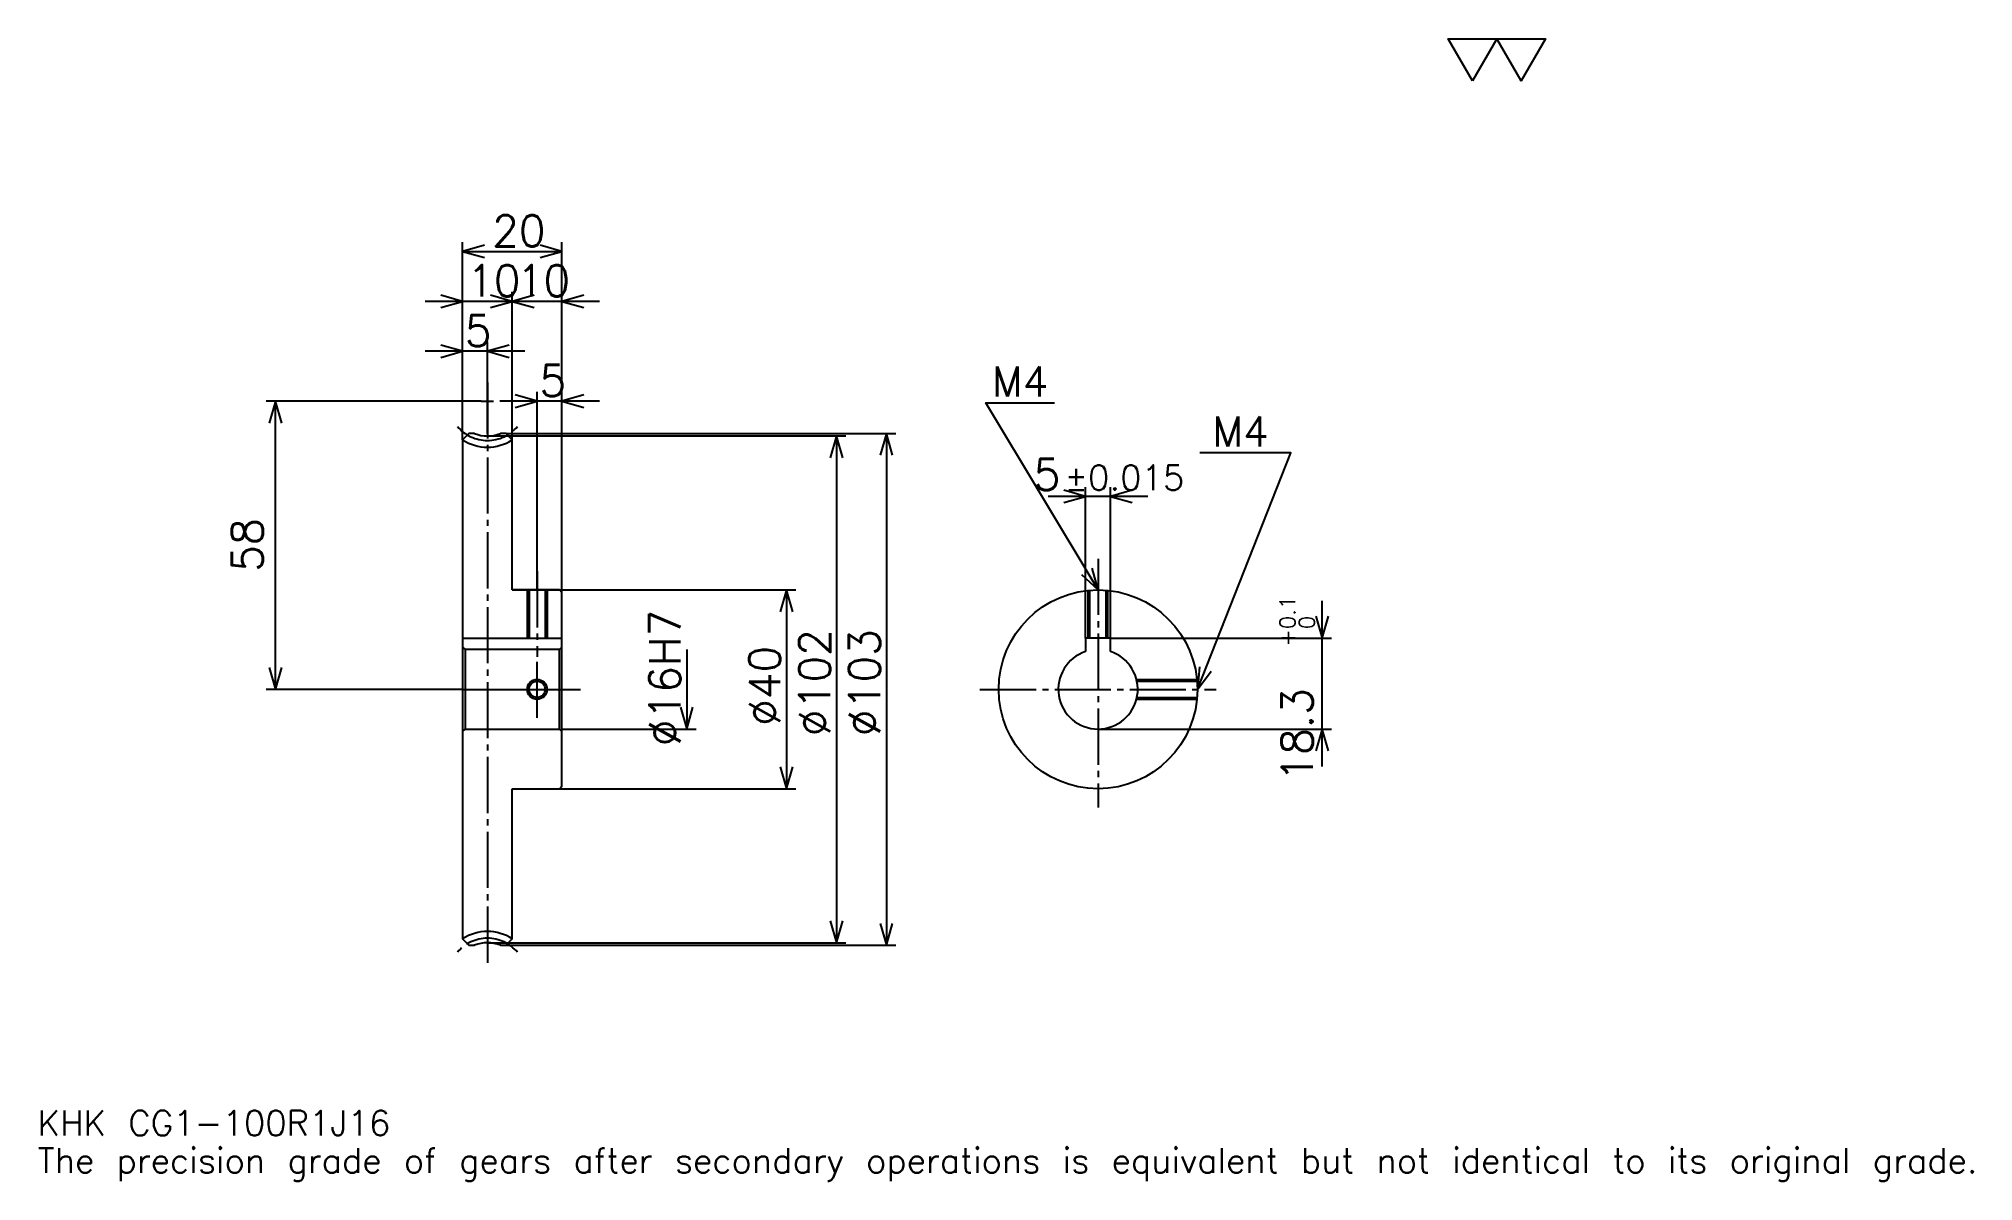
# Model space of a CAD drawing. Extents: x 13 to 402, y 5 to 235.
import ezdxf

# ---------------------------------------------------------------- set-up
doc = ezdxf.new("R2010")
doc.units = 0
doc.linetypes.add('DASHDOT', pattern=[15.073172, 11.304878, -1.256098, 1.256098, -1.256098])
doc.layers.get('0').update_dxf_attribs({"linetype": 'CONTINUOUS'})
doc.layers.add('DASHDOT', color=6, linetype='DASHDOT')
doc.styles.add('KANJI', font='TXT', dxfattribs={"bigfont": 'BIGFONT'})

msp = doc.modelspace()

# ---------------------------------------------------------------- linework, layer by layer
at = {"color": 5}
for p, q in [((98.121948, 155.128052), (98.121948, 193.658539)), ((98.121948, 191.774384), (118.121948, 191.774384)), ((118.121948, 155.128052), (118.121948, 193.658539)), ((108.121948, 155.128052), (108.121948, 183.609772)), ((115.658531, 181.725616), (90.585365, 181.725616)), ((125.658531, 181.725616), (100.585365, 181.725616)), ((110.658531, 171.676834), (90.585365, 171.676834)), ((103.121948, 155.128052), (103.121948, 173.560974)), ((101.890244, 161.628052), (58.554878, 161.628052)), ((60.439022, 103.628052), (60.439022, 161.628052)), ((125.658531, 161.628052), (105.585365, 161.628052)), ((113.121948, 155.128052), (113.121948, 163.512207)), ((98.121948, 153.871948), (98.121948, 155.128052)), ((103.121948, 154.628052), (118.121948, 154.628052)), ((106.865852, 155.128052), (118.121948, 155.128052)), ((108.121948, 153.871948), (108.121948, 155.128052)), ((113.121948, 123.628052), (113.121948, 155.128052)), ((113.121948, 123.628052), (113.121948, 155.128052)), ((118.121948, 155.128052), (185.323166, 155.128052)), ((118.121948, 123.128052), (118.121948, 155.128052)), ((118.121948, 154.628052), (175.274384, 154.628052)), ((173.390244, 154.628052), (173.390244, 52.628052)), ((183.439026, 155.128052), (183.439026, 52.128052)), ((223.548767, 113.928055), (223.548767, 144.353668)), ((228.548782, 113.928055), (228.548782, 144.353668)), ((236.085373, 142.469513), (216.012192, 142.469513)), ((108.121948, 123.628052), (118.121948, 123.628052)), ((118.121948, 123.628052), (165.225616, 123.628052)), ((163.341461, 123.628052), (163.341461, 83.628052)), ((271.170715, 88.091469), (271.170715, 121.464638)), ((228.548782, 113.928055), (273.054871, 113.928055)), ((143.243896, 111.628052), (143.243896, 95.628052)), ((98.121948, 103.628052), (58.554874, 103.628052)), ((118.121948, 95.628052), (145.128052, 95.628052)), ((226.048767, 95.628052), (273.054871, 95.628052)), ((108.121948, 83.628052), (118.121948, 83.628052)), ((118.121948, 83.628052), (165.225616, 83.628052)), ((103.121948, 52.628052), (118.121948, 52.628052)), ((106.865852, 52.128052), (118.121948, 52.128052)), ((118.121948, 52.628052), (175.274384, 52.628052)), ((118.121948, 52.128052), (185.323166, 52.128052))]:
    msp.add_line(p, q, dxfattribs=at)
at = {"color": 4}
for p, q in [((98.121948, 113.928055), (118.121948, 113.928055)), ((118.121948, 112.128052), (117.621948, 111.628052)), ((98.121948, 95.128052), (98.621948, 95.628052)), ((118.121948, 95.128052), (117.621948, 95.628052))]:
    msp.add_line(p, q, dxfattribs=at)
at = {"color": 7}
msp.add_lwpolyline([(301.463409, 226.097565), (296.564636, 234.588791), (316.15976, 234.588791), (311.260956, 226.097565), (306.362183, 234.588791), (301.463409, 226.097565)], dxfattribs=at)
at = {"color": 5}
for points in [[(102.518288, 193.030487), (98.121948, 191.774384), (102.518288, 190.518295)], [(113.725609, 190.518295), (118.121948, 191.774384), (113.725609, 193.030487)], [(93.725609, 180.469513), (98.121948, 181.725616), (93.725609, 182.98172)], [(103.725609, 180.469513), (108.121948, 181.725616), (103.725609, 182.98172)], [(112.518288, 182.98172), (108.121948, 181.725616), (112.518288, 180.469513)], [(122.518288, 182.98172), (118.121948, 181.725616), (122.518288, 180.469513)], [(93.725609, 170.420746), (98.121948, 171.676834), (93.725609, 172.932922)], [(107.518288, 172.932922), (103.121948, 171.676834), (107.518288, 170.420746)], [(61.695118, 157.23172), (60.439022, 161.628052), (59.182926, 157.23172)], [(108.725609, 160.371948), (113.121948, 161.628052), (108.725609, 162.884155)], [(122.518288, 162.884155), (118.121948, 161.628052), (122.518288, 160.371948)], [(226.048767, 123.628052), (203.439026, 161.310974), (217.256104, 161.310974)], [(174.646332, 150.23172), (173.390244, 154.628052), (172.134155, 150.23172)], [(184.695114, 150.73172), (183.439026, 155.128052), (182.182922, 150.73172)], [(246.048782, 103.628052), (264.890259, 151.262207), (246.551224, 151.262207)], [(219.152435, 141.213425), (223.548767, 142.469513), (219.152435, 143.725616)], [(232.945129, 143.725616), (228.548782, 142.469513), (232.945129, 141.213425)], [(222.709778, 126.751625), (226.048767, 123.628052), (224.863968, 128.044144)], [(164.597565, 119.231712), (163.341461, 123.628052), (162.085358, 119.231712)], [(269.914612, 118.324394), (271.170715, 113.928055), (272.426819, 118.324394)], [(59.182926, 108.024391), (60.439022, 103.628052), (61.695118, 108.024391)], [(246.497787, 108.178215), (246.048782, 103.628052), (248.833878, 107.254189)], [(141.987808, 100.024391), (143.243896, 95.628052), (144.5, 100.024391)], [(272.426819, 91.231712), (271.170715, 95.628052), (269.914612, 91.231712)], [(162.085358, 88.024391), (163.341461, 83.628052), (164.597565, 88.024391)], [(172.134155, 57.024391), (173.390244, 52.628052), (174.646332, 57.024391)], [(182.182922, 56.524391), (183.439026, 52.128052), (184.695114, 56.524391)]]:
    msp.add_lwpolyline(points, dxfattribs=at)
at = {"color": 4}
for points in [[(100.523872, 155.128052), (99.378044, 155.128052), (98.121948, 153.871948), (98.121948, 95.128052)], [(108.121948, 123.628052), (108.121948, 153.871948), (106.865852, 155.128052), (105.720024, 155.128052)], [(108.121948, 83.628052), (117.621948, 83.628052), (118.121948, 84.128052), (118.121948, 123.128052), (117.621948, 123.628052), (108.121948, 123.628052)], [(111.121948, 123.628052), (111.121948, 113.928055)], [(111.501945, 123.628052), (111.501945, 113.928055)], [(114.741951, 123.628052), (114.741951, 113.928055)], [(115.121948, 123.628052), (115.121948, 113.928055)], [(224.048767, 113.928055), (224.048767, 123.527802)], [(224.428772, 113.928055), (224.428772, 123.562332)], [(227.668777, 113.928055), (227.668777, 123.562332)], [(228.048767, 113.928055), (228.048767, 123.527802)], [(228.548782, 111.227394), (228.548782, 113.928055), (223.548767, 113.928055), (223.548767, 111.227394)], [(98.121948, 112.128052), (98.621948, 111.628052), (98.621948, 95.628052), (117.621948, 95.628052), (117.621948, 111.628052), (98.621948, 111.628052)], [(233.794739, 105.628052), (245.948517, 105.628052)], [(233.883026, 105.248055), (245.983063, 105.248055)], [(233.794739, 101.628052), (245.948517, 101.628052)], [(233.883026, 102.008049), (245.983063, 102.008049)], [(98.121948, 95.128052), (98.121948, 53.384148), (99.378044, 52.128052), (100.523872, 52.128052)], [(105.720024, 52.128052), (106.865852, 52.128052), (108.121948, 53.384148), (108.121948, 83.628052)]]:
    msp.add_lwpolyline(points, dxfattribs=at)
for centre, radius in [((226.048767, 103.628052), 20), ((113.121948, 103.628052), 1.62)]:
    msp.add_circle(centre, radius, dxfattribs=at)
at = {"color": 7}
msp.add_circle((113.121948, 103.628052), 2, dxfattribs=at)
at = {"color": 4}
for centre, radius, start, end in [((103.121948, 161.628052), 9.25, 237.27956006, 302.72043994), ((103.121948, 161.628052), 7, 248.21321192, 291.78678997), ((226.048767, 103.628052), 8, 108.20995733, 71.78999064), ((103.121948, 45.628052), 9.25, 57.27956006, 122.72043994), ((103.121948, 45.628052), 7, 68.21321003, 111.78678808)]:
    msp.add_arc(centre, radius, start, end, dxfattribs=at)
at = {"layer": 'DASHDOT', "color": 7}
for p, q in [((103.121948, 165.396347), (103.121948, 48.35976)), ((101.890244, 161.628052), (104.353653, 161.628052)), ((226.048767, 129.908539), (226.048767, 79.859756)), ((98.121948, 103.628052), (121.890244, 103.628052)), ((202.280487, 103.628052), (249.817078, 103.628052))]:
    msp.add_line(p, q, dxfattribs=at)
for points in [[(113.121948, 127.396347), (113.121948, 110.15976)], [(113.121948, 97.859756), (113.121948, 109.396347)], [(107.353653, 103.628052), (118.890244, 103.628052)]]:
    msp.add_lwpolyline(points, dxfattribs=at)
for centre, start, end in [((103.121948, 161.628052), 219.99999848, 320.00000152), ((103.121948, 45.628052), 39.99999848, 140.00000152)]:
    msp.add_arc(centre, 7.9, start, end, dxfattribs=at)

# ---------------------------------------------------------------- texts
at = {"color": 7, "style": 'KANJI'}
for s, height, p in [('20', 6.280488, (104.039635, 192.779266)), ('10', 6.280488, (99.039635, 182.730499)), ('10', 6.280488, (109.039627, 182.730499)), ('5', 6.280488, (98.580788, 172.681702)), ('5', 6.280488, (113.580788, 162.632935)), ('M4', 6.029269, (204.695129, 162.567078)), ('M4', 6.029269, (249.063416, 152.518295)), ('5', 6.280488, (213.08461, 143.725616)), ('%%p0.015', 5.02439, (219.301514, 143.725616)), ('KHK CG1-100R1J16', 5.02439, (12.560976, 13.817073)), ('The precision grade of gears after secondary operations is equivalent but not identical to its original grade.', 5.02439, (12.560976, 6.280488))]:
    msp.add_text(s, height=height, dxfattribs=at).set_placement(p)
for s, height, p in [('58', 6.280488, (57.926826, 127.289635)), ('0.1', 3.140244, (265.769531, 115.741638)), ('%%c16H7', 6.280488, (141.987808, 92.166161)), ('0', 3.140244, (269.663391, 115.741638)), ('%%c102', 6.280488, (172.134155, 94.207321)), ('%%c103', 6.280488, (182.182922, 94.207321)), ('+', 3.140244, (265.769531, 112.224571)), ('%%c40', 6.280488, (162.085358, 96.248474)), ('18.3', 6.280488, (269.286591, 85.040131))]:
    msp.add_text(s, height=height, rotation=90, dxfattribs=at).set_placement(p)

doc.saveas('drawing.dxf')
